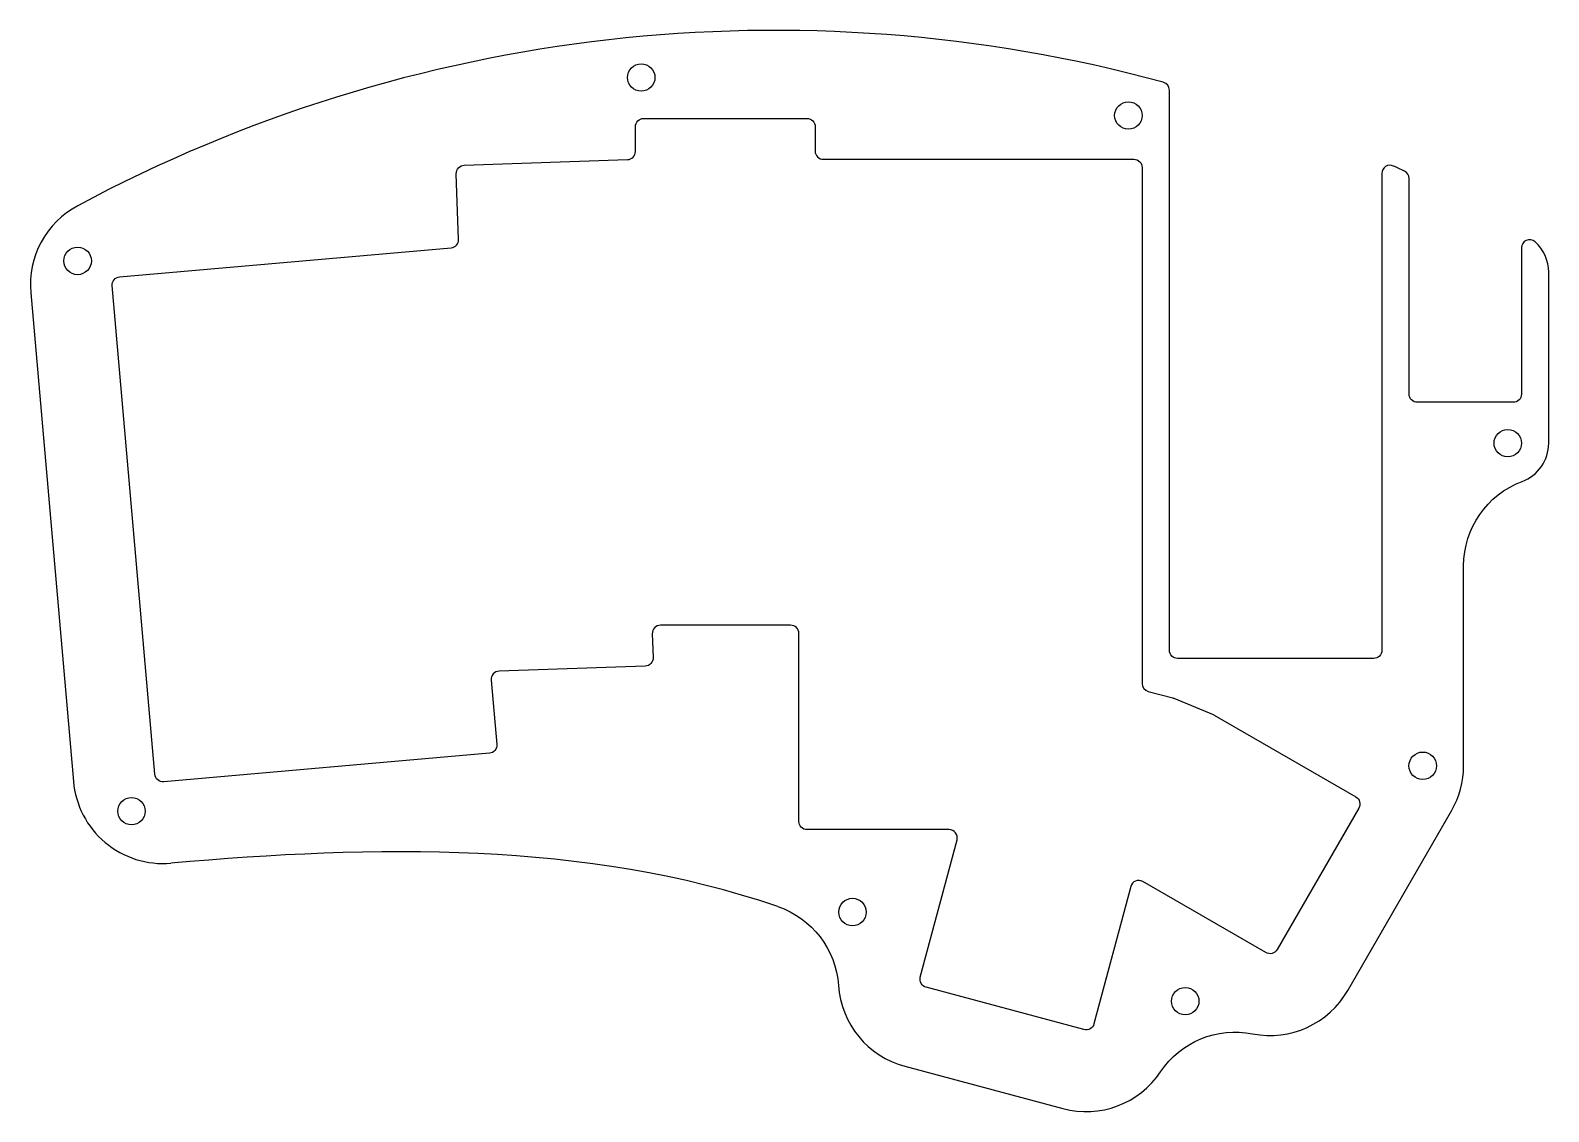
# Model space of a CAD drawing. Header units: millimetres. Extents: x 93 to 270, y 95 to 221.
import ezdxf

# ---------------------------------------------------------------- set-up
doc = ezdxf.new("R2010")
doc.units = ezdxf.units.MM

msp = doc.modelspace()

# ---------------------------------------------------------------- linework, layer by layer
msp.add_lwpolyline([(180.03, 118.96, -0.301936), (187.09, 109.76, 0.320593), (194.84, 100.35), (213.24, 95.42, 0.320593), (224.64, 99.7, -0.301936), (235.36, 104.13, 0.320593), (246.45, 109.18), (258.54, 130.12, 0.131652), (259.95, 135.36), (259.95, 158.67, -0.31304), (266.76, 168.48, 0.31304), (269.86, 172.95), (269.86, 192.86, 0.213094), (268.27, 196.42, 0.648676), (266.68, 195.71), (266.68, 178.66, -0.414214), (265.73, 177.71), (254.55, 177.71, -0.414214), (253.6, 178.66), (253.6, 203.78, 0.290421), (253.05, 204.65, 0.002048), (251.77, 205.24, 0.547218), (250.42, 204.38), (250.42, 148.81, -0.414214), (249.47, 147.86), (226.61, 147.86, -0.414214), (225.66, 148.81), (225.66, 214.08), (225.66, 214.08, 0.338307), (224.95, 215, 0.191867), (98.45, 200.62, 0.299972), (92.96, 190.47), (97.94, 133.54, 0.414214), (109.29, 124.01)], format="xyb")
msp.add_lwpolyline([(223.19, 144.03), (226.06, 143.26, -0.032737), (226.17, 143.22), (230.77, 141.32, -0.032737), (230.88, 141.26), (247.38, 131.74, -0.414214), (247.73, 130.44), (238.2, 113.94, -0.414214), (236.9, 113.59), (222.55, 121.88, 0.493145), (221.16, 121.3), (216.87, 105.29, -0.414214), (215.7, 104.62), (197.3, 109.55, -0.414214), (196.63, 110.72), (200.91, 126.72, 0.493145), (199.99, 127.92), (183.43, 127.92, -0.414214), (182.48, 128.87), (182.48, 150.78, 0.414214), (181.52, 151.73), (166.35, 151.73, 0.424475), (165.4, 150.75), (165.5, 147.96, -0.414214), (164.58, 146.97), (147.54, 146.38, 0.429634), (146.63, 145.34), (147.28, 137.85, -0.414214), (146.42, 136.82), (108.46, 133.5, -0.414214), (107.43, 134.37), (102.45, 191.3, -0.414214), (103.32, 192.33), (141.96, 195.71, 0.39896), (142.83, 196.69), (142.56, 204.34, -0.414214), (143.48, 205.33), (162.51, 205.99, 0.404026), (163.43, 206.94), (163.43, 209.83, -0.414214), (164.38, 210.79), (183.43, 210.79, -0.414214), (184.38, 209.83), (184.38, 206.98, 0.414214), (185.33, 206.02), (221.53, 206.02, -0.414214), (222.48, 205.07), (222.48, 144.95, 0.339454)], format="xyb", close=True)
for centre in [(164.11, 215.55), (220.88, 211.13), (98.43, 194.18), (265.09, 172.95), (255.18, 135.36), (104.71, 130.07), (188.73, 118.32), (227.51, 107.93)]:
    msp.add_circle(centre, 1.6)
msp.add_open_spline([(180.03, 118.96), (157.67, 126.62), (132.84, 126.07), (109.29, 124.01)], degree=3)

doc.saveas('drawing.dxf')
